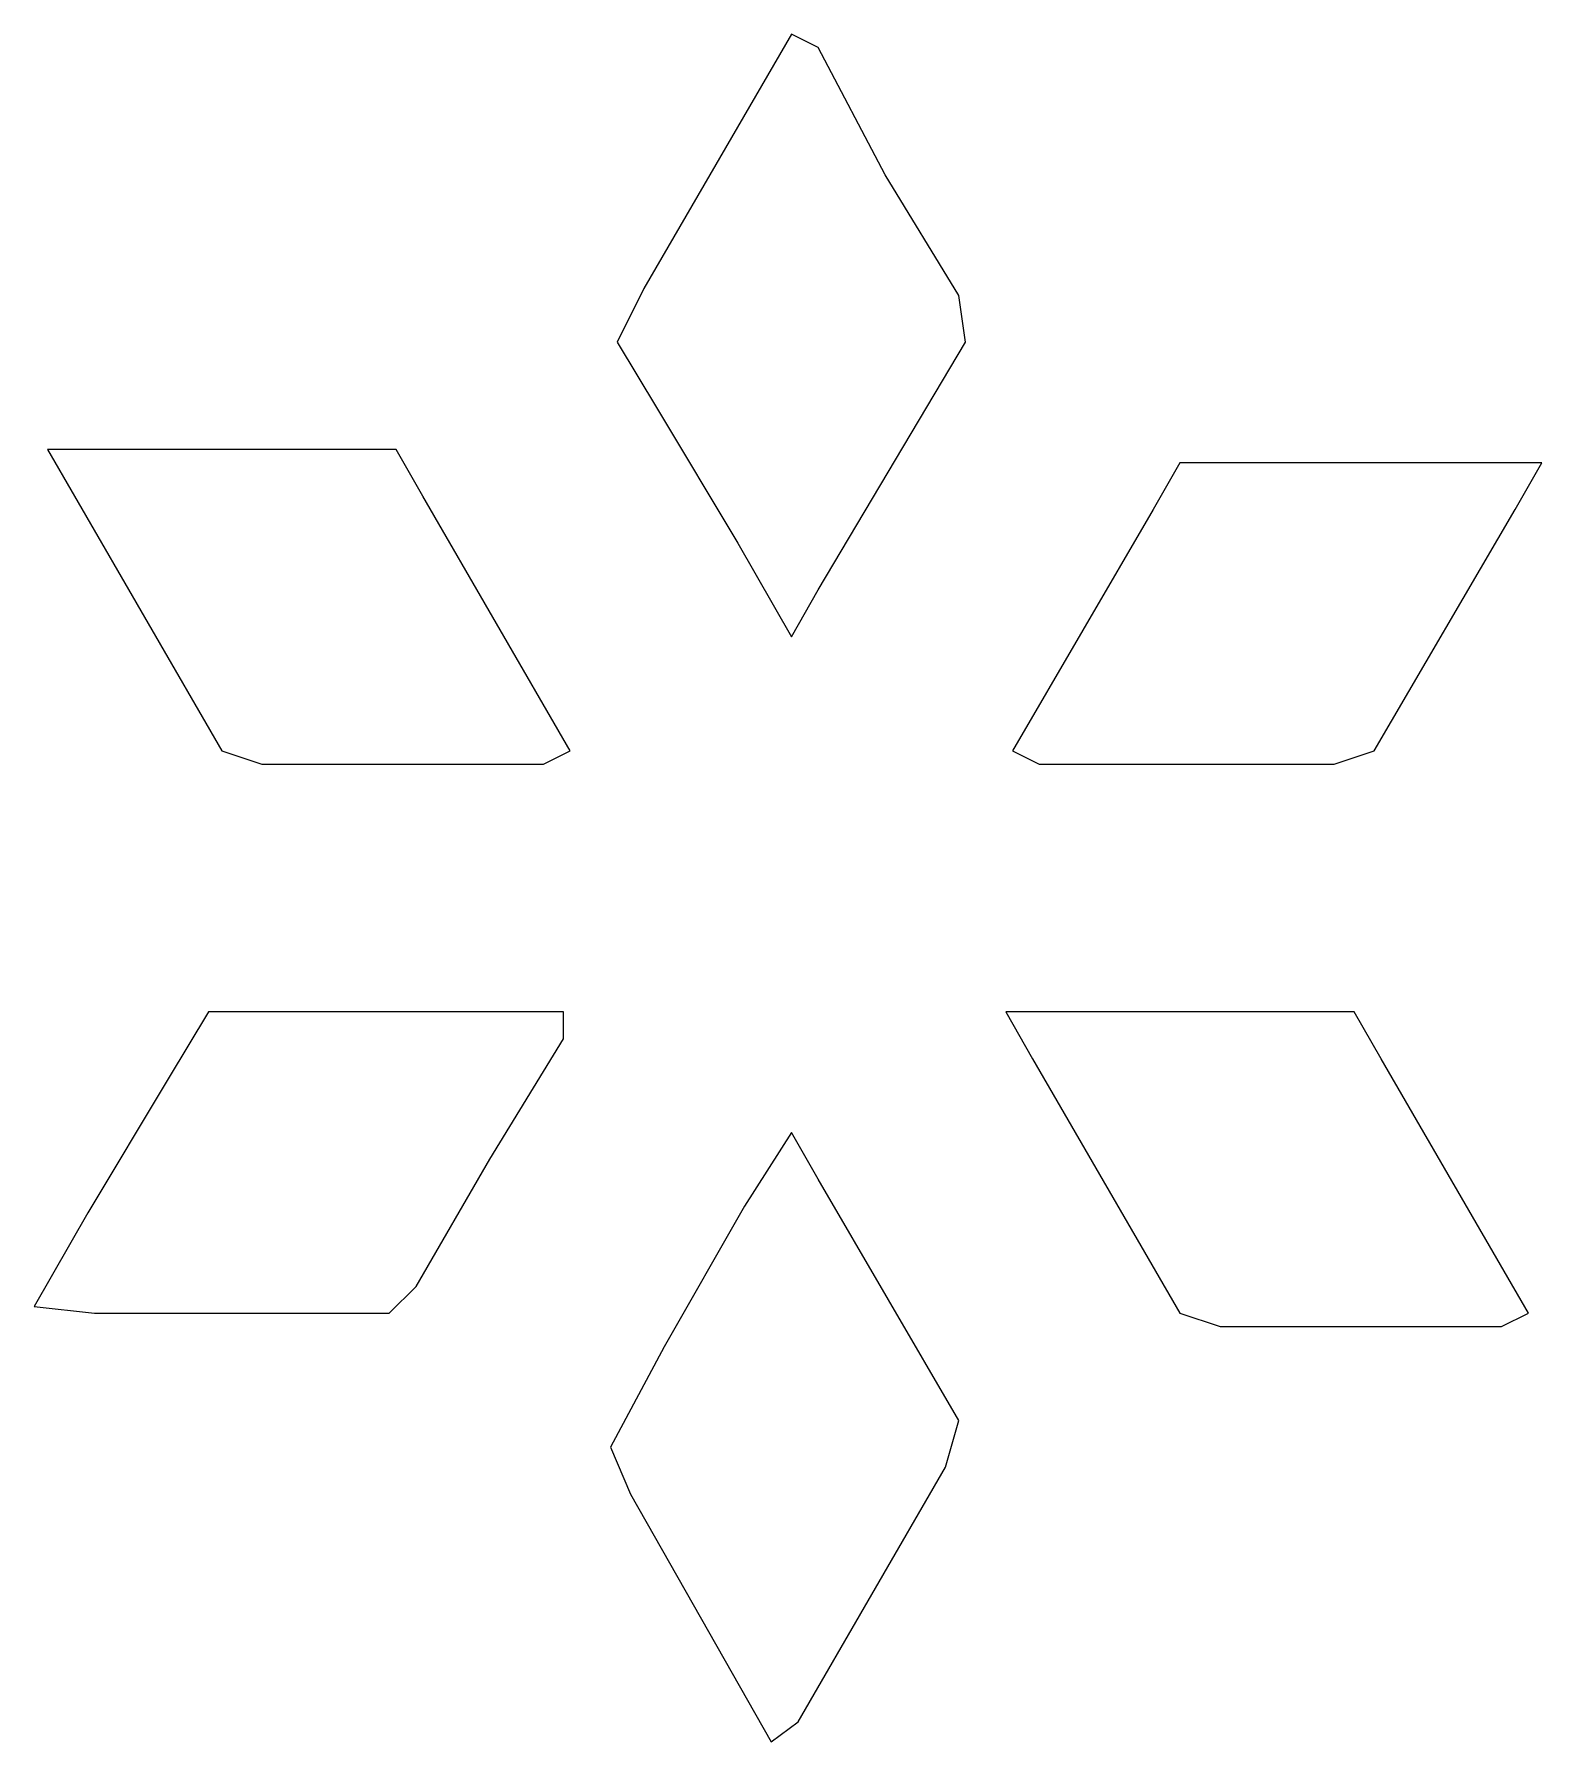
# Model space of a CAD drawing. Header units: centimetres. Extents: x -33.8 to 29.1, y -41.9 to 41.6.
# Drawn here: x -17.709 to -15.018, y 35.121 to 38.17 of the extents above; entities that cross this region are included whole.
import ezdxf

# ---------------------------------------------------------------- set-up
doc = ezdxf.new("R2010")
doc.units = ezdxf.units.CM
doc.header["$MEASUREMENT"] = 0
doc.layers.add('layer 1', color=7, linetype='Continuous')

msp = doc.modelspace()

# ---------------------------------------------------------------- linework, layer by layer
at = {"layer": 'layer 1', "color": 177}
for points in [[(-16.30995, 37.17763), (-16.30995, 37.17763), (-16.30995, 37.17763), (-16.30995, 37.17763), (-16.30995, 37.17763), (-16.30995, 37.17763), (-16.3578, 37.09392), (-16.3578, 37.09392), (-16.3578, 37.09392), (-16.3578, 37.09392), (-16.45351, 37.26132), (-16.45351, 37.26132), (-16.45351, 37.26132), (-16.45351, 37.26132), (-16.59704, 37.50043), (-16.59704, 37.50043), (-16.59704, 37.50043), (-16.59704, 37.50043), (-16.66881, 37.62001), (-16.66881, 37.62001), (-16.66881, 37.62001), (-16.66881, 37.62001), (-16.62096, 37.71564), (-16.62096, 37.71564), (-16.62096, 37.71564), (-16.62096, 37.71564), (-16.3578, 38.17), (-16.3578, 38.17), (-16.3578, 38.17), (-16.3578, 38.17), (-16.30995, 38.14607), (-16.30995, 38.14607), (-16.30995, 38.14607), (-16.30995, 38.14607), (-16.19034, 37.91891), (-16.19034, 37.91891), (-16.19034, 37.91891), (-16.19034, 37.91891), (-16.05876, 37.7037), (-16.05876, 37.7037), (-16.05876, 37.7037), (-16.05876, 37.7037), (-16.04681, 37.62001), (-16.04681, 37.62001), (-16.04681, 37.62001), (-16.04681, 37.62001), (-16.30995, 37.17763), (-16.30995, 37.17763)], [(-16.80039, 36.86676), (-16.80039, 36.86676), (-16.80039, 36.86676), (-16.80039, 36.86676), (-16.80039, 36.86676), (-16.80039, 36.86676), (-17.05161, 36.86676), (-17.05161, 36.86676), (-17.05161, 36.86676), (-17.05161, 36.86676), (-17.30278, 36.86676), (-17.30278, 36.86676), (-17.30278, 36.86676), (-17.30278, 36.86676), (-17.37457, 36.89068), (-17.37457, 36.89068), (-17.37457, 36.89068), (-17.37457, 36.89068), (-17.63771, 37.34501), (-17.63771, 37.34501), (-17.63771, 37.34501), (-17.63771, 37.34501), (-17.68555, 37.42869), (-17.68555, 37.42869), (-17.68555, 37.42869), (-17.68555, 37.42869), (-17.49418, 37.42869), (-17.49418, 37.42869), (-17.49418, 37.42869), (-17.49418, 37.42869), (-17.20709, 37.42869), (-17.20709, 37.42869), (-17.20709, 37.42869), (-17.20709, 37.42869), (-17.06356, 37.42869), (-17.06356, 37.42869), (-17.06356, 37.42869), (-17.06356, 37.42869), (-17.01571, 37.34501), (-17.01571, 37.34501), (-17.01571, 37.34501), (-17.01571, 37.34501), (-16.75255, 36.89068), (-16.75255, 36.89068), (-16.75255, 36.89068), (-16.75255, 36.89068), (-16.80039, 36.86676), (-16.80039, 36.86676)], [(-15.06594, 37.32111), (-15.06594, 37.32111), (-15.06594, 37.32111), (-15.06594, 37.32111), (-15.06594, 37.32111), (-15.06594, 37.32111), (-15.31716, 36.89068), (-15.31716, 36.89068), (-15.31716, 36.89068), (-15.31716, 36.89068), (-15.38892, 36.86676), (-15.38892, 36.86676), (-15.38892, 36.86676), (-15.38892, 36.86676), (-15.65206, 36.86676), (-15.65206, 36.86676), (-15.65206, 36.86676), (-15.65206, 36.86676), (-15.91523, 36.86676), (-15.91523, 36.86676), (-15.91523, 36.86676), (-15.91523, 36.86676), (-15.96307, 36.89068), (-15.96307, 36.89068), (-15.96307, 36.89068), (-15.96307, 36.89068), (-15.71188, 37.32111), (-15.71188, 37.32111), (-15.71188, 37.32111), (-15.71188, 37.32111), (-15.66404, 37.4048), (-15.66404, 37.4048), (-15.66404, 37.4048), (-15.66404, 37.4048), (-15.46069, 37.4048), (-15.46069, 37.4048), (-15.46069, 37.4048), (-15.46069, 37.4048), (-15.16165, 37.4048), (-15.16165, 37.4048), (-15.16165, 37.4048), (-15.16165, 37.4048), (-15.01809, 37.4048), (-15.01809, 37.4048), (-15.01809, 37.4048), (-15.01809, 37.4048), (-15.06594, 37.32111), (-15.06594, 37.32111)], [(-16.76452, 36.37657), (-16.76452, 36.37657), (-16.76452, 36.37657), (-16.76452, 36.37657), (-16.76452, 36.37657), (-16.76452, 36.37657), (-16.8961, 36.16135), (-16.8961, 36.16135), (-16.8961, 36.16135), (-16.8961, 36.16135), (-17.02766, 35.93419), (-17.02766, 35.93419), (-17.02766, 35.93419), (-17.02766, 35.93419), (-17.0755, 35.88635), (-17.0755, 35.88635), (-17.0755, 35.88635), (-17.0755, 35.88635), (-17.60184, 35.88635), (-17.60184, 35.88635), (-17.60184, 35.88635), (-17.60184, 35.88635), (-17.7095, 35.89832), (-17.7095, 35.89832), (-17.7095, 35.89832), (-17.7095, 35.89832), (-17.61379, 36.06569), (-17.61379, 36.06569), (-17.61379, 36.06569), (-17.61379, 36.06569), (-17.47026, 36.30483), (-17.47026, 36.30483), (-17.47026, 36.30483), (-17.47026, 36.30483), (-17.39849, 36.42438), (-17.39849, 36.42438), (-17.39849, 36.42438), (-17.39849, 36.42438), (-17.29083, 36.42438), (-17.29083, 36.42438), (-17.29083, 36.42438), (-17.29083, 36.42438), (-16.76452, 36.42438), (-16.76452, 36.42438), (-16.76452, 36.42438), (-16.76452, 36.42438), (-16.76452, 36.37657), (-16.76452, 36.37657)], [(-15.08986, 35.86245), (-15.08986, 35.86245), (-15.08986, 35.86245), (-15.08986, 35.86245), (-15.08986, 35.86245), (-15.08986, 35.86245), (-15.34105, 35.86245), (-15.34105, 35.86245), (-15.34105, 35.86245), (-15.34105, 35.86245), (-15.59227, 35.86245), (-15.59227, 35.86245), (-15.59227, 35.86245), (-15.59227, 35.86245), (-15.66404, 35.88635), (-15.66404, 35.88635), (-15.66404, 35.88635), (-15.66404, 35.88635), (-15.92718, 36.3407), (-15.92718, 36.3407), (-15.92718, 36.3407), (-15.92718, 36.3407), (-15.97502, 36.42438), (-15.97502, 36.42438), (-15.97502, 36.42438), (-15.97502, 36.42438), (-15.78364, 36.42438), (-15.78364, 36.42438), (-15.78364, 36.42438), (-15.78364, 36.42438), (-15.49658, 36.42438), (-15.49658, 36.42438), (-15.49658, 36.42438), (-15.49658, 36.42438), (-15.35302, 36.42438), (-15.35302, 36.42438), (-15.35302, 36.42438), (-15.35302, 36.42438), (-15.30518, 36.3407), (-15.30518, 36.3407), (-15.30518, 36.3407), (-15.30518, 36.3407), (-15.04201, 35.88635), (-15.04201, 35.88635), (-15.04201, 35.88635), (-15.04201, 35.88635), (-15.08986, 35.86245), (-15.08986, 35.86245)], [(-16.08268, 35.61137), (-16.08268, 35.61137), (-16.08268, 35.61137), (-16.08268, 35.61137), (-16.08268, 35.61137), (-16.08268, 35.61137), (-16.21426, 35.38421), (-16.21426, 35.38421), (-16.21426, 35.38421), (-16.21426, 35.38421), (-16.34585, 35.15702), (-16.34585, 35.15702), (-16.34585, 35.15702), (-16.34585, 35.15702), (-16.39369, 35.12118), (-16.39369, 35.12118), (-16.39369, 35.12118), (-16.39369, 35.12118), (-16.64488, 35.56353), (-16.64488, 35.56353), (-16.64488, 35.56353), (-16.64488, 35.56353), (-16.68078, 35.64724), (-16.68078, 35.64724), (-16.68078, 35.64724), (-16.68078, 35.64724), (-16.58507, 35.82658), (-16.58507, 35.82658), (-16.58507, 35.82658), (-16.58507, 35.82658), (-16.44154, 36.07767), (-16.44154, 36.07767), (-16.44154, 36.07767), (-16.44154, 36.07767), (-16.3578, 36.20917), (-16.3578, 36.20917), (-16.3578, 36.20917), (-16.3578, 36.20917), (-16.30995, 36.12548), (-16.30995, 36.12548), (-16.30995, 36.12548), (-16.30995, 36.12548), (-16.05876, 35.69505), (-16.05876, 35.69505), (-16.05876, 35.69505), (-16.05876, 35.69505), (-16.08268, 35.61137), (-16.08268, 35.61137)]]:
    msp.add_open_spline(points, degree=3, knots=[0, 0, 0, 0, 0.0769231, 0.0769231, 0.0769231, 0.0769231, 0.1538462, 0.1538462, 0.1538462, 0.1538462, 0.2307692, 0.2307692, 0.2307692, 0.2307692, 0.3076923, 0.3076923, 0.3076923, 0.3076923, 0.3846154, 0.3846154, 0.3846154, 0.3846154, 0.4615385, 0.4615385, 0.4615385, 0.4615385, 0.5384615, 0.5384615, 0.5384615, 0.5384615, 0.6153846, 0.6153846, 0.6153846, 0.6153846, 0.6923077, 0.6923077, 0.6923077, 0.6923077, 0.7692308, 0.7692308, 0.7692308, 0.7692308, 0.8461538, 0.8461538, 0.8461538, 0.8461538, 1, 1, 1, 1], dxfattribs=at)

doc.saveas('drawing.dxf')
